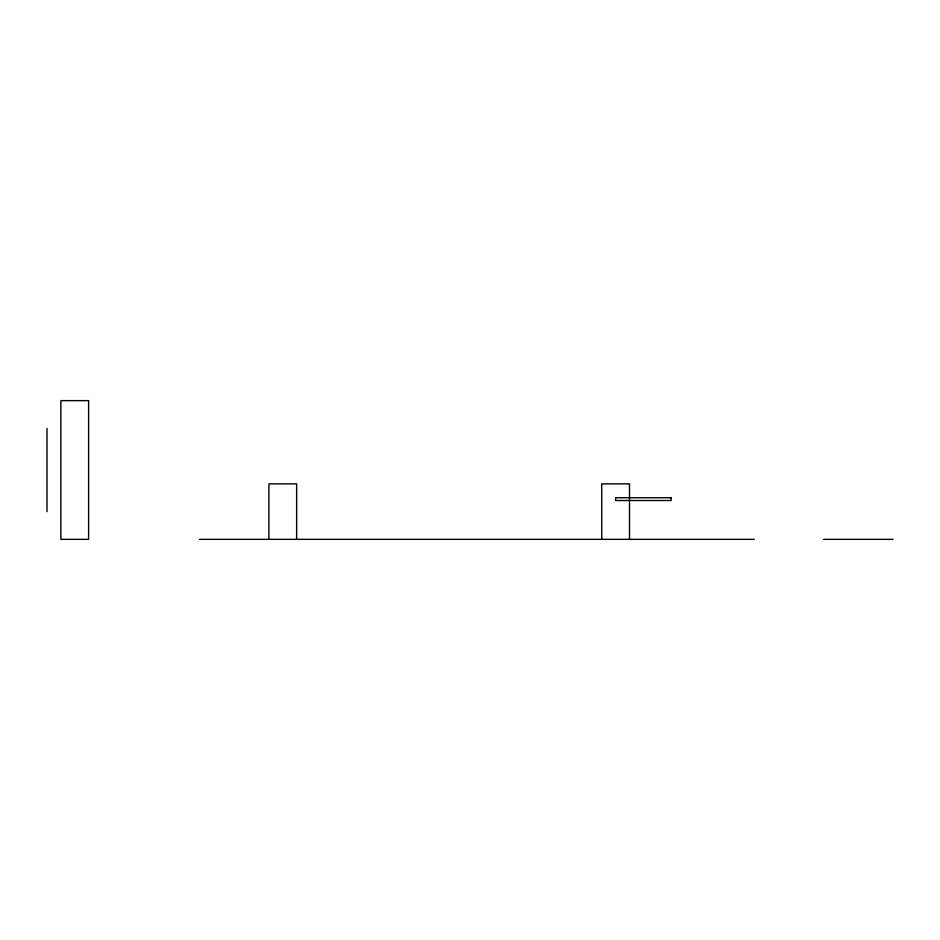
<?xml version="1.0" encoding="UTF-8"?>
<svg xmlns="http://www.w3.org/2000/svg" width="940" height="940" viewBox="0 0 940 940"><rect width="100%" height="100%" fill="white"/><g stroke="black" fill="none" stroke-linecap="round" stroke-linejoin="round"><path stroke-width="1.41" d="M199.562 539.348L754.315 539.348M823.652 539.348L893 539.348M629.495 539.348L629.495 483.865L601.753 483.865L601.753 539.348M296.641 539.348L296.641 483.865L268.899 483.865L268.899 539.348M47 428.393L47 511.607M88.607 400.652L60.865 400.652L60.865 539.348L88.607 539.348L88.607 400.652M671.101 497.742L615.618 497.742L615.618 500.515L671.101 500.515L671.101 497.742"/></g></svg>
